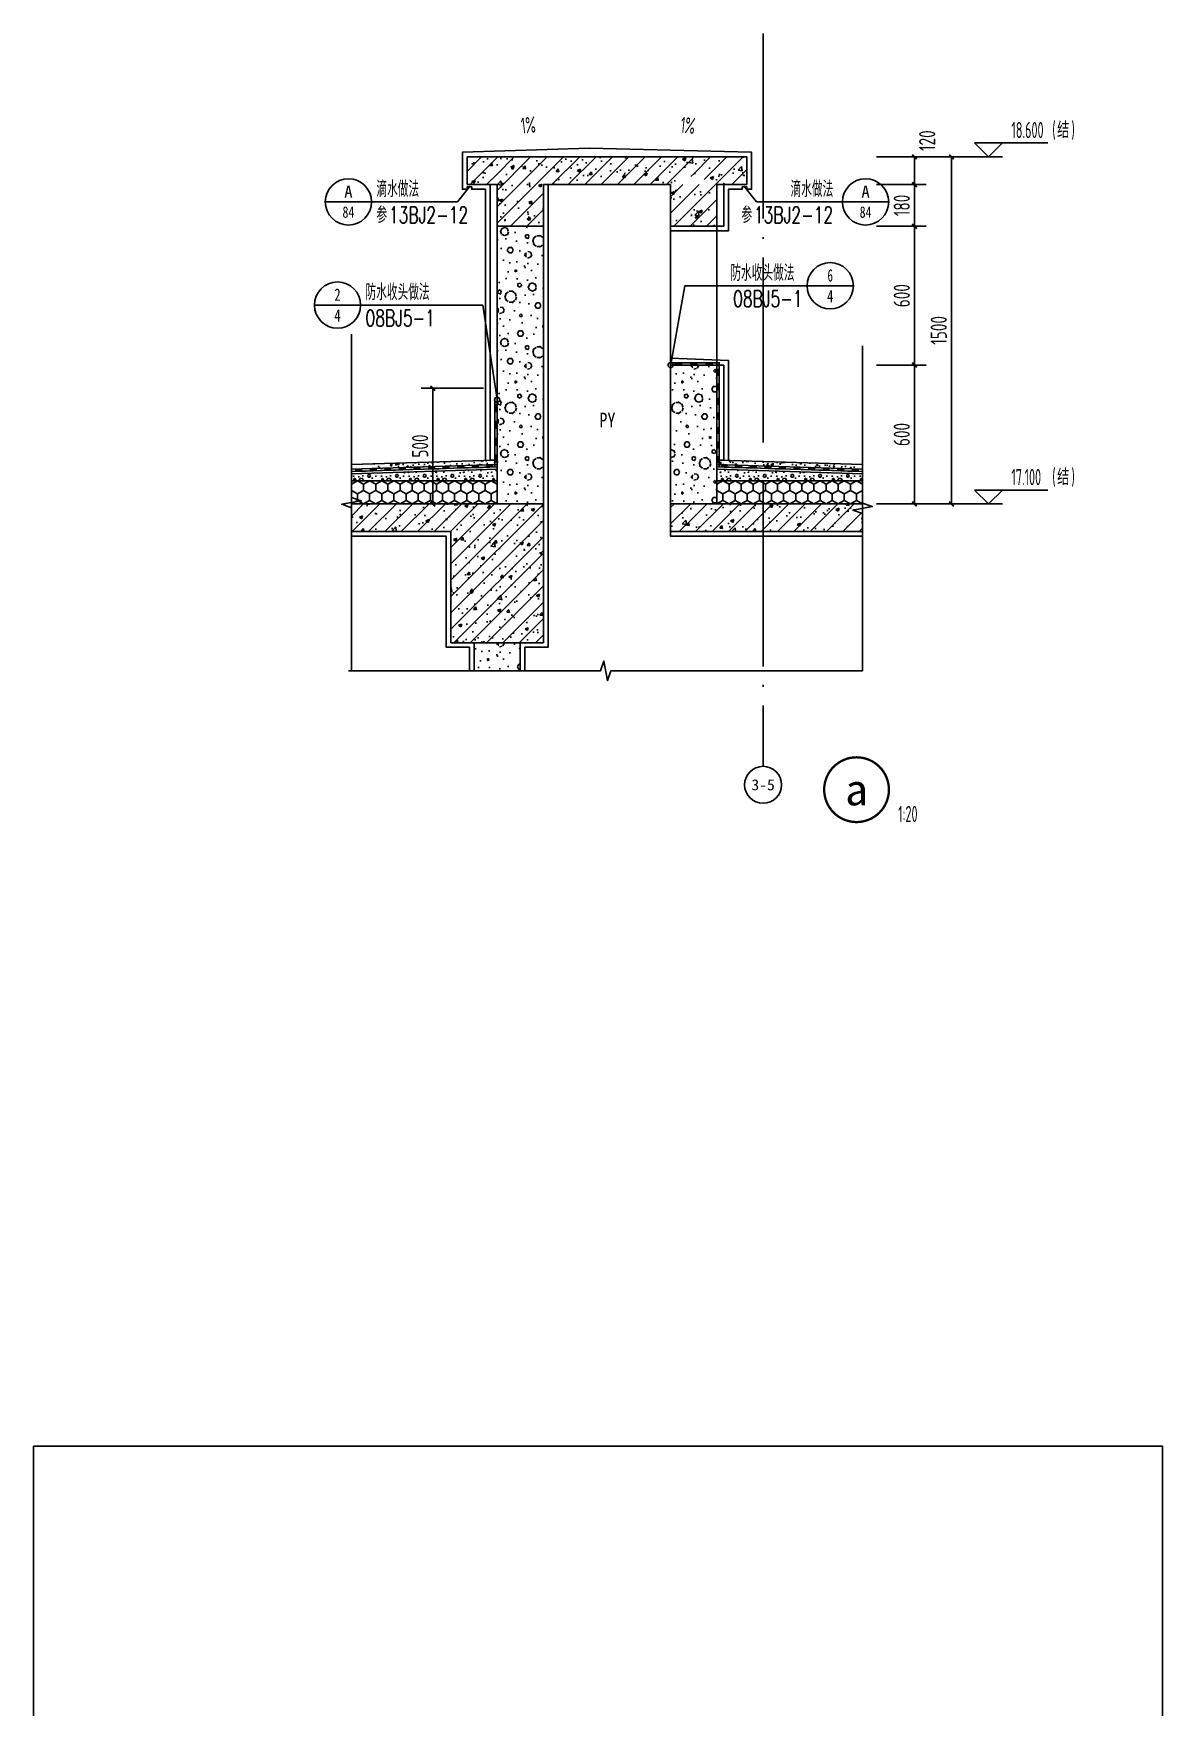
# Model space of a CAD drawing. Extents: x 198753 to 882193, y -399300 to 132460.
# Drawn here: x 423512 to 428394, y 11171 to 18406 of the extents above; entities that cross this region are included whole.
import ezdxf
from ezdxf.enums import TextEntityAlignment as Align

# ---------------------------------------------------------------- set-up
doc = ezdxf.new("R2010")
doc.units = 0
doc.header["$LTSCALE"] = 1000
doc.header["$MEASUREMENT"] = 0
doc.linetypes.add('DOTE', pattern=[2.42, 2, -0.2, 0.02, -0.2])
doc.linetypes.add('外部参照 1$0$CONTINOUS', pattern=[0])
for name, color, linetype in [('01-标注_尺寸', 124, 'Continuous'), ('01-标注_标高', 200, 'Continuous'), ('01-标注_符号', 200, 'Continuous'), ('01-标注_轴线坐标', 132, 'Continuous'), ('02-TEXT_标注', 130, 'Continuous'), ('02-TEXT_轴号', 7, 'Continuous'), ('05-填充_天正', 26, 'Continuous'), ('A-0-房间名称', 7, 'Continuous'), ('A-SUR_保温', 222, 'Continuous'), ('A-TECH_结构', 21, 'Continuous'), ('A_AXIS-轴线', 36, 'DOTE'), ('A_STR-砌块墙', 121, 'Continuous'), ('A_STR-砼墙', 51, 'Continuous'), ('AXIS_TEXT', 7, 'Continuous'), ('KANXIAN', 70, '外部参照 1$0$CONTINOUS'), ('PUB_HATCH', 8, 'Continuous'), ('SURFACE', 6, 'Continuous')]:
    doc.layers.add(name, color=color, linetype=linetype)
doc.layers.add('04-不打印_辅助线', color=165, linetype='Continuous', plot=False)
doc.styles.add('_TCH_AXIS', font='STXIHEI.TTF', dxfattribs={"width": 0.75})
doc.styles.add('_TCH_DIM', font='ROS1', dxfattribs={"width": 0.8, "bigfont": 'JD'})
doc.styles.add('_TCH_DIM_T3', font='ROS1', dxfattribs={"width": 0.8, "bigfont": 'JD'})
doc.styles.add('_TCH_LABEL', font='STXIHEI.TTF', dxfattribs={"width": 0.75})
doc.styles.add('_TCH_SPACE', font='STXIHEI.TTF', dxfattribs={"width": 0.75, "height": 5})
doc.styles.add('COMPLEX', font='COMPLEX')
doc.styles.add('样式 1', font='SIMPLEX', dxfattribs={"width": 0.7, "bigfont": 'JD'})
doc.dimstyles.new('_TCH_ARCH&&20', dxfattribs={"dimtxt": 70, "dimasz": 20, "dimexe": 50, "dimexo": 60, "dimgap": 20, "dimtad": 1, "dimdec": 0, "dimzin": 0, "dimdsep": 46, "dimtxsty": '_TCH_DIM_T3', "dimblk": 'ARCHTICK', "dimcen": 0.09, "dimclrt": 4, "dimazin": 2, "dimtfac": 1, "dimtdec": 0, "dimtix": 1, "dimtmove": 2, "dimatfit": 3, "dimfxl": 0, "dimtolj": 1, "dimtzin": 0, "dimarcsym": 0})
pattern_1 = [(45, (0, 0), (-35.355339, 35.355339), []), (50, (0, 0), (143.452037, -12.550427), [15, -165]), (355, (0, 0), (-27.750267, 150.438427), [12, -132]), (100.4514, (11.95, -1.05), (115.701876, 137.88791), [12.74804, -140.22842]), (46.1842, (0, 40), (213.44821, -33.1038), [22.5, -247.5]), (96.6356, (17.79, 37.24), (186.93254, 194.82357), [19.12206, -210.3426]), (351.1842, (0, 40), (186.93239, 194.82372), [18, -198]), (21, (20, 30), (119.38141, -80.523778), [15, -165]), (326, (20, 30), (48.663066, 145.03001), [12, -132]), (71.4514, (29.95, 23.29), (168.044526, 64.5061), [12.74804, -140.22842]), (37.5, (0, 0), (2.431971, 66.578771), [0, -130.4, 0, -134, 0, -132.5]), (7.5, (0, 0), (52.613907, 78.882342), [0, -76.4, 0, -127.4, 0, -50.5]), (327.5, (-44.6, 0), (106.764487, -4.5109743), [0, -50, 0, -156, 0, -207]), (317.5, (-64.6, 0), (116.637234, 20.020996), [0, -65, 0, -103.6, 0, -147])]
pattern_2 = [(0, (70.8, -73.2), (120, 240), [0, -240]), (0, (-69.6, -105.6), (120, 240), [0, -240]), (0, (8.4, -108), (120, 240), [0, -240]), (0, (93.6, -37.2), (120, 240), [0, -240]), (0, (-6, -120), (120, 240), [0, -240]), (0, (117.6, 114), (120, 240), [0, -240]), (0, (44.4, 94.8), (120, 240), [0, -240]), (0, (82.8, 64.8), (120, 240), [0, -240]), (0, (-112.8, 60), (120, 240), [0, -240]), (0, (4.8, 49.2), (120, 240), [0, -240]), (0, (-40.8, -12), (120, 240), [0, -240]), (0, (-38.4, -102), (120, 240), [0, -240]), (0, (51.6, -111.6), (120, 240), [0, -240]), (0, (117.6, -6), (120, 240), [0, -240]), (0, (-106.8, -43.2), (120, 240), [0, -240]), (0, (-86.4, -2.4), (120, 240), [0, -240]), (0, (7.2, -19.2), (120, 240), [0, -240]), (0, (-26.4, -54), (120, 240), [0, -240]), (0, (-45.6, 25.2), (120, 240), [0, -240]), (0, (-15.6, 115.2), (120, 240), [0, -240]), (0, (-97.2, -93.6), (120, 240), [0, -240]), (0, (34.8, 66), (120, 240), [0, -240]), (0, (-76.8, 69.6), (120, 240), [0, -240]), (0, (-96, 100.8), (120, 240), [0, -240]), (130.601294, (102.857, 38.857), (-599.99999337, 720.00000315), [10.53662, -4414.8444]), (18.434949, (85.714, 43.43), (599.9999978, 239.9999982), [10.8421, -1507.05116]), (90, (85.71, 33.14), (120, 240), [10.28571, -469.71426]), (161.565051, (96, 29.714), (-600.000003, 239.999982), [10.8421, -1507.05116]), (53.130102, (96, 29.714), (120, 240), [11.42857, -1188.5714]), (135, (105.14, -92.57), (-120.000015, 239.999984), [9.69746, -669.12504]), (45, (91.43, -92.57), (120, 239.999999), [9.69746, -669.12504]), (135, (98.286, -99.43), (-120.000015, 239.999984), [9.69746, -669.12504]), (45, (98.286, -99.43), (120, 239.999999), [9.69746, -669.12504]), (116.56505, (-10.29, 68.57), (-2e-05, 479.99999), [12.77753, -255.5506]), (180, (-16, 80), (-120, 240), [13.71429, -226.2857]), (63.43495, (-35.43, 68.57), (1e-06, 480), [12.77753, -255.5506]), (116.56505, (-29.71, 57.14), (-2e-05, 479.99999), [12.77753, -255.5506]), (0, (-29.71, 57.14), (120, 240), [13.71429, -226.2857]), (63.43495, (-16, 57.14), (1e-06, 480), [12.77753, -255.5506]), (107.102728, (80, -12.571), (-359.99998624, 1200.00000194), [15.54454, -6513.161]), (143.972626, (75.429, 2.286), (-2279.9999711, 1679.9999981), [15.54454, -3248.808]), (180, (62.86, 11.43), (-120, 240), [14.85714, -225.14284]), (36.0273733, (35.429, 2.286), (2279.99998315, 1679.9999819), [15.54454, -3248.808]), (71.565051, (30.857, -11.43), (360.000002, 1199.999998), [14.45613, -1503.43712]), (107.102728, (35.429, -26.286), (-359.99998624, 1200.00000194), [15.54454, -6513.161]), (143.972626, (48, -35.429), (-2279.9999711, 1679.9999981), [15.54454, -3248.808]), (0, (48, -35.43), (120, 240), [14.85714, -225.14284]), (36.0273733, (62.857, -35.429), (2279.99998315, 1679.9999819), [15.54454, -3248.808]), (71.565051, (75.43, -26.286), (360.000002, 1199.999998), [14.45613, -1503.43712]), (150.255118, (82.286, 99.43), (-360.0000009, 239.999997), [9.21401, -1925.72784]), (90, (74.29, 94.86), (120, 240), [9.14286, -470.8571]), (29.744881, (74.286, 94.857), (360.0000002, 239.9999989), [9.21401, -1925.72784]), (116.56505, (26.29, -70.86), (-2e-05, 479.99999), [12.77753, -255.5506]), (168.690067, (20.571, -59.429), (-1080.0000008, 239.999994), [11.6549, -2435.8742]), (41.185925, (0, -65.143), (2999.99998182, 2639.99997692), [12.14874, -5090.3208]), (90, (0, -76.57), (120, 240), [11.42857, -468.5714]), (138.814074, (9.143, -84.571), (-2999.99994668, 2640.0000168), [12.14874, -5090.3208]), (16.6992442, (9.143, -84.571), (3959.9999702, 1199.99998743), [11.93178, -4999.415]), (60.945396, (20.571, -81.143), (119.99999968, 239.99999788), [11.76643, -4930.1358]), (109.983106, (-74.286, 29.714), (-600.00000226, 1679.99999555), [13.3768, -5604.879]), (155.556045, (-78.857, 42.286), (-1560.00000595, 719.99998504), [13.8092, -5786.0526]), (24.4439547, (-104, 42.286), (1560.00000078, 719.99999654), [13.8092, -5786.0526]), (70.0168934, (-108.571, 29.714), (600.0000018, 1679.99999583), [13.3768, -5604.879]), (109.983106, (-104, 17.143), (-600.00000226, 1679.99999555), [13.3768, -5604.879]), (160.016893, (-91.429, 12.571), (-600.0000004, 239.9999891), [13.3768, -2795.751]), (19.9831065, (-91.429, 12.571), (599.9999967, 239.9999996), [13.3768, -2795.751]), (70.0168934, (-78.857, 17.143), (600.0000018, 1679.99999583), [13.3768, -5604.879]), (122.005383, (14.857, 8), (-120.0000161, 239.9999877), [10.78169, -2253.3736]), (18.434949, (-1.143, 13.714), (599.9999978, 239.9999982), [10.8421, -1507.05116]), (90, (-1.14, 3.43), (120, 240), [10.28571, -469.71426]), (161.565051, (9.143, 0), (-600.000003, 239.999982), [10.8421, -1507.05116]), (54.4623222, (9.143, 0), (839.9999988, 1199.9999982), [9.83123, -4119.2846]), (116.56505, (-54.86, -50.29), (-2e-05, 479.99999), [12.77753, -255.5506]), (180, (-60.57, -38.86), (-120, 240), [12.57143, -227.42856]), (59.0362434, (-80, -50.286), (120.0000004, 239.9999988), [13.32789, -2785.5288]), (120.963756, (-73.143, -61.714), (-120.0000164, 239.999989), [13.32789, -2785.5288]), (0, (-73.14, -61.71), (120, 240), [12.57143, -227.42856]), (63.43495, (-60.57, -61.71), (1e-06, 480), [12.77753, -255.5506])]

# ---------------------------------------------------------------- blocks, each defined once
blk = doc.blocks.new('$LinePat$防水层2')
at = {"color": 0}
blk.add_line((0, 0), (600, 0), dxfattribs=at)
blk.add_solid([(150, 0), (450, 0), (150, -100), (450, -100)], dxfattribs=at)
blk = doc.blocks.new('_ArchTick')
at = {"color": 0, "linetype": 'ByBlock', "const_width": 0.4}
blk.add_lwpolyline([(-0.5, -0.5), (0.5, 0.5)], dxfattribs=at)
blk = doc.blocks.new('*D1430')
at = {"layer": '01-标注_尺寸', "color": 0, "lineweight": -2, "transparency": 16777216}
for p, q in [((427156.6, 17873), (427371.1, 17873)), ((427321.1, 17753), (427321.1, 17873)), ((427156.6, 17753), (427371.1, 17753))]:
    blk.add_line(p, q, dxfattribs=at)
at = {"layer": 'Defpoints', "color": 0, "transparency": 16777216}
for p in [(427096.6, 17873), (427321.1, 17873), (427096.6, 17753)]:
    blk.add_point(p, dxfattribs=at)
at = {"layer": '01-标注_尺寸', "color": 0, "lineweight": -2, "transparency": 16777216, "xscale": 20, "yscale": 20, "zscale": 20}
for p, rotation in [((427321.1, 17873), 90), ((427321.1, 17753), 270)]:
    blk.add_blockref('_ArchTick', p, dxfattribs=dict(at, rotation=rotation))
at = {"layer": '01-标注_尺寸', "color": 4, "transparency": 16777216, "insert": (427376.1, 17943), "char_height": 70, "attachment_point": 5, "rotation": 90, "style": '_TCH_DIM_T3'}
blk.add_mtext('\\A1;120', dxfattribs=at)
blk = doc.blocks.new('*D1431')
at = {"layer": '01-标注_尺寸', "color": 0, "lineweight": -2, "transparency": 16777216}
for p, q in [((427156.6, 17753), (427371.1, 17753)), ((427321.1, 17573), (427321.1, 17753)), ((427156.6, 17573), (427371.1, 17573))]:
    blk.add_line(p, q, dxfattribs=at)
at = {"layer": 'Defpoints', "color": 0, "transparency": 16777216}
for p in [(427096.6, 17753), (427321.1, 17753), (427096.6, 17573)]:
    blk.add_point(p, dxfattribs=at)
at = {"layer": '01-标注_尺寸', "color": 0, "lineweight": -2, "transparency": 16777216, "xscale": 20, "yscale": 20, "zscale": 20}
for p, rotation in [((427321.1, 17753), 90), ((427321.1, 17573), 270)]:
    blk.add_blockref('_ArchTick', p, dxfattribs=dict(at, rotation=rotation))
at = {"layer": '01-标注_尺寸', "color": 4, "transparency": 16777216, "insert": (427266.1, 17663), "char_height": 70, "attachment_point": 5, "rotation": 90, "style": '_TCH_DIM_T3'}
blk.add_mtext('\\A1;180', dxfattribs=at)
blk = doc.blocks.new('*D1432')
at = {"layer": '01-标注_尺寸', "color": 0, "lineweight": -2, "transparency": 16777216}
for p, q in [((427156.6, 17573), (427371.1, 17573)), ((427321.1, 16973), (427321.1, 17573)), ((427156.6, 16973), (427371.1, 16973))]:
    blk.add_line(p, q, dxfattribs=at)
at = {"layer": 'Defpoints', "color": 0, "transparency": 16777216}
for p in [(427096.6, 17573), (427321.1, 17573), (427096.6, 16973)]:
    blk.add_point(p, dxfattribs=at)
at = {"layer": '01-标注_尺寸', "color": 0, "lineweight": -2, "transparency": 16777216, "xscale": 20, "yscale": 20, "zscale": 20}
for p, rotation in [((427321.1, 17573), 90), ((427321.1, 16973), 270)]:
    blk.add_blockref('_ArchTick', p, dxfattribs=dict(at, rotation=rotation))
at = {"layer": '01-标注_尺寸', "color": 4, "transparency": 16777216, "insert": (427266.1, 17273), "char_height": 70, "attachment_point": 5, "rotation": 90, "style": '_TCH_DIM_T3'}
blk.add_mtext('\\A1;600', dxfattribs=at)
blk = doc.blocks.new('*D1433')
at = {"layer": '01-标注_尺寸', "color": 0, "lineweight": -2, "transparency": 16777216}
for p, q in [((427156.6, 16973), (427371.1, 16973)), ((427321.1, 16373), (427321.1, 16973)), ((427156.6, 16373), (427371.1, 16373))]:
    blk.add_line(p, q, dxfattribs=at)
at = {"layer": 'Defpoints', "color": 0, "transparency": 16777216}
for p in [(427096.6, 16973), (427321.1, 16973), (427096.6, 16373)]:
    blk.add_point(p, dxfattribs=at)
at = {"layer": '01-标注_尺寸', "color": 0, "lineweight": -2, "transparency": 16777216, "xscale": 20, "yscale": 20, "zscale": 20}
for p, rotation in [((427321.1, 16973), 90), ((427321.1, 16373), 270)]:
    blk.add_blockref('_ArchTick', p, dxfattribs=dict(at, rotation=rotation))
at = {"layer": '01-标注_尺寸', "color": 4, "transparency": 16777216, "insert": (427266.1, 16673), "char_height": 70, "attachment_point": 5, "rotation": 90, "style": '_TCH_DIM_T3'}
blk.add_mtext('\\A1;600', dxfattribs=at)
blk = doc.blocks.new('*D1434')
at = {"layer": '01-标注_尺寸', "color": 0, "lineweight": -2, "transparency": 16777216}
for p, q in [((427221.1, 17873), (427531.1, 17873)), ((427481.1, 16373), (427481.1, 17873)), ((427221.1, 16373), (427531.1, 16373))]:
    blk.add_line(p, q, dxfattribs=at)
at = {"layer": 'Defpoints', "color": 0, "transparency": 16777216}
for p in [(427161.1, 17873), (427481.1, 17873), (427161.1, 16373)]:
    blk.add_point(p, dxfattribs=at)
at = {"layer": '01-标注_尺寸', "color": 0, "lineweight": -2, "transparency": 16777216, "xscale": 20, "yscale": 20, "zscale": 20}
for p, rotation in [((427481.1, 17873), 90), ((427481.1, 16373), 270)]:
    blk.add_blockref('_ArchTick', p, dxfattribs=dict(at, rotation=rotation))
at = {"layer": '01-标注_尺寸', "color": 4, "transparency": 16777216, "insert": (427426.1, 17123), "char_height": 70, "attachment_point": 5, "rotation": 90, "style": '_TCH_DIM_T3'}
blk.add_mtext('\\A1;1500', dxfattribs=at)
blk = doc.blocks.new('*D1435')
at = {"layer": '01-标注_尺寸', "color": 0, "lineweight": -2, "transparency": 16777216}
for p, q in [((425457.5, 16873), (425188.5, 16873)), ((425238.5, 16373), (425238.5, 16873)), ((425457.5, 16373), (425188.5, 16373))]:
    blk.add_line(p, q, dxfattribs=at)
at = {"layer": 'Defpoints', "color": 0, "transparency": 16777216}
for p in [(425238.5, 16873), (425517.5, 16873), (425517.5, 16373)]:
    blk.add_point(p, dxfattribs=at)
at = {"layer": '01-标注_尺寸', "color": 0, "lineweight": -2, "transparency": 16777216, "xscale": 20, "yscale": 20, "zscale": 20}
for p, rotation in [((425238.5, 16873), 90), ((425238.5, 16373), 270)]:
    blk.add_blockref('_ArchTick', p, dxfattribs=dict(at, rotation=rotation))
at = {"layer": '01-标注_尺寸', "color": 4, "transparency": 16777216, "insert": (425183.5, 16623), "char_height": 70, "attachment_point": 5, "rotation": 90, "style": '_TCH_DIM_T3'}
blk.add_mtext('\\A1;500', dxfattribs=at)
blk = doc.blocks.new('_AXISO')
blk.add_circle((0, 0), 0.5)
at = {"layer": 'AXIS_TEXT', "style": 'COMPLEX', "width": 1.041667}
blk.add_attdef('A', text='', height=0.56, dxfattribs=at).set_placement((-0.25, -0.28), (0.25, -0.28), align=Align.FIT)
blk = doc.blocks.new('$LinePat$聚苯板')
at = {"color": 0}
for p, q in [((14.8, -8.6), (0, 0)), ((29.7, 0), (14.8, -8.6)), ((14.8, -25.7), (0, -34.3)), ((0, -34.3), (0, -51.4)), ((14.8, -8.6), (14.8, -25.7)), ((29.7, -34.3), (14.8, -25.7)), ((0, -51.4), (14.8, -60)), ((14.8, -60), (29.7, -51.4))]:
    blk.add_line(p, q, dxfattribs=at)

msp = doc.modelspace()

# ---------------------------------------------------------------- hatches: boundary and pattern name
at = {"layer": '05-填充_天正'}
h = msp.add_hatch(dxfattribs=at)
h.set_pattern_fill('钢筋混凝土', color=256, scale=20, style=0)
h.set_pattern_definition(pattern_1)
h.paths.add_polyline_path([(425386.6, 17753), (425516.6, 17753), (425516.6, 17873), (425386.6, 17873)])
h = msp.add_hatch(dxfattribs=at)
h.set_pattern_fill('钢筋混凝土', color=256, scale=20, style=0)
h.set_pattern_definition(pattern_1)
h.paths.add_polyline_path([(425516.6, 17873), (425516.6, 17753), (425616.6, 17793), (425616.6, 17873)])
h = msp.add_hatch(dxfattribs=at)
h.set_pattern_fill('钢筋混凝土', color=256, scale=20, style=0)
h.set_pattern_definition(pattern_1)
h.paths.add_polyline_path([(426366.6, 17793), (426366.6, 17873), (425616.6, 17873), (425616.6, 17793), (425716.6, 17753), (426266.6, 17753)])
h = msp.add_hatch(dxfattribs=at)
h.set_pattern_fill('钢筋混凝土', color=256, scale=20, style=0)
h.set_pattern_definition(pattern_1)
h.paths.add_polyline_path([(426466.6, 17753), (426466.6, 17873), (426366.6, 17873), (426366.6, 17793)])
h = msp.add_hatch(dxfattribs=at)
h.set_pattern_fill('钢筋混凝土', color=256, scale=20, style=0)
h.set_pattern_definition(pattern_1)
h.paths.add_polyline_path([(426596.6, 17873), (426466.6, 17873), (426466.6, 17753), (426596.6, 17753)])
h = msp.add_hatch(dxfattribs=at)
h.set_pattern_fill('钢筋混凝土', color=256, scale=20, style=0)
h.set_pattern_definition(pattern_1)
h.paths.add_polyline_path([(425616.6, 17793), (425516.6, 17753), (425516.6, 17573), (425716.6, 17573), (425716.6, 17753)])
h = msp.add_hatch(dxfattribs=at)
h.set_pattern_fill('钢筋混凝土', color=256, scale=20, style=0)
h.set_pattern_definition(pattern_1)
h.paths.add_polyline_path([(426466.6, 17753), (426266.6, 17753), (426266.6, 17573), (426466.6, 17573)])
h = msp.add_hatch(dxfattribs=at)
h.set_pattern_fill('钢筋混凝土', color=256, scale=20, style=0)
h.set_pattern_definition(pattern_1)
h.paths.add_polyline_path([(425316.6, 16253), (425716.6, 16373), (424886.6, 16373), (424886.6, 16253)])
h = msp.add_hatch(dxfattribs=at)
h.set_pattern_fill('钢筋混凝土', color=256, scale=20, style=0)
h.set_pattern_definition(pattern_1)
h.paths.add_polyline_path([(425716.6, 16373), (425316.6, 16253), (425316.6, 15773), (425716.6, 15773)])
h = msp.add_hatch(dxfattribs=at)
h.set_pattern_fill('钢筋混凝土', color=256, scale=20, style=0)
h.set_pattern_definition(pattern_1)
h.paths.add_polyline_path([(427096.6, 16373), (426366.6, 16373), (426366.6, 16253), (427096.6, 16253)])
at = {"layer": 'PUB_HATCH'}
h = msp.add_hatch(dxfattribs=at)
h.set_pattern_fill('加气混凝土', color=256, scale=20, style=0)
h.set_pattern_definition(pattern_2)
h.paths.add_polyline_path([(425716.6, 17573), (425516.6, 17573), (425516.6, 16373), (425716.6, 16373)])
h = msp.add_hatch(dxfattribs=at)
h.set_pattern_fill('加气混凝土', color=256, scale=20, style=0)
h.set_pattern_definition(pattern_2)
h.paths.add_polyline_path([(426266.6, 16973), (426266.6, 16373), (426466.6, 16373), (426466.6, 16973)])
h = msp.add_hatch(dxfattribs=at)
h.set_pattern_fill('混凝土', color=256, scale=10)
h.set_pattern_definition([(50, (549654.135, 84379.846), (71.726018, -6.275213), [7.5, -82.5]), (355, (549654.135, 84379.846), (-13.875133, 75.219213), [6, -66]), (100.4514, (549660.11, 84379.32), (57.850938, 68.943954), [6.37402, -70.11421]), (46.1842, (549654.135, 84399.85), (106.724105, -16.5519), [11.25, -123.75]), (96.6356, (549663.03, 84398.47), (93.46627, 97.41179), [9.56103, -105.1713]), (351.1842, (549654.14, 84399.85), (93.466195, 97.41186), [9, -99]), (21, (549664.135, 84394.846), (59.690705, -40.26189), [7.5, -82.5]), (326, (549664.135, 84394.846), (24.331533, 72.515005), [6, -66]), (71.4514, (549669.11, 84391.49), (84.022263, 32.25305), [6.37402, -70.11421]), (37.5, (549654.135, 84379.846), (1.2159855, 33.2893854), [0, -65.2, 0, -67, 0, -66.25]), (7.5, (549654.135, 84379.846), (26.306954, 39.441171), [0, -38.2, 0, -63.7, 0, -25.25]), (327.5, (549631.835, 84379.846), (53.3822436, -2.255487), [0, -25, 0, -78, 0, -103.5]), (317.5, (549621.835, 84379.846), (58.318617, 10.010498), [0, -32.5, 0, -51.8, 0, -73.5])])
h.paths.add_polyline_path([(424886.6, 16543), (425506.6, 16562.7), (425506.6, 16542.7), (424886.6, 16523)])
h = msp.add_hatch(dxfattribs=at)
h.set_pattern_fill('加气混凝土', color=256, scale=10)
h.set_pattern_definition([(0, (549689.54, 84343.25), (60, 120), [0, -120]), (0, (549619.34, 84327.05), (60, 120), [0, -120]), (0, (549658.34, 84325.85), (60, 120), [0, -120]), (0, (549700.94, 84361.25), (60, 120), [0, -120]), (0, (549651.14, 84319.85), (60, 120), [0, -120]), (0, (549712.94, 84436.85), (60, 120), [0, -120]), (0, (549676.34, 84427.25), (60, 120), [0, -120]), (0, (549695.54, 84412.25), (60, 120), [0, -120]), (0, (549597.74, 84409.85), (60, 120), [0, -120]), (0, (549656.54, 84404.45), (60, 120), [0, -120]), (0, (549633.74, 84373.85), (60, 120), [0, -120]), (0, (549634.94, 84328.85), (60, 120), [0, -120]), (0, (549679.94, 84324.05), (60, 120), [0, -120]), (0, (549712.94, 84376.85), (60, 120), [0, -120]), (0, (549600.74, 84358.25), (60, 120), [0, -120]), (0, (549610.94, 84378.65), (60, 120), [0, -120]), (0, (549657.74, 84370.25), (60, 120), [0, -120]), (0, (549640.94, 84352.85), (60, 120), [0, -120]), (0, (549631.34, 84392.45), (60, 120), [0, -120]), (0, (549646.34, 84437.45), (60, 120), [0, -120]), (0, (549605.54, 84333.05), (60, 120), [0, -120]), (0, (549671.54, 84412.85), (60, 120), [0, -120]), (0, (549615.74, 84414.65), (60, 120), [0, -120]), (0, (549606.14, 84430.25), (60, 120), [0, -120]), (130.601294, (549705.564, 84399.275), (-299.9999967, 360.00000157), [5.26831, -2207.4222]), (18.434949, (549696.992, 84401.56), (299.999999, 119.999999), [5.42105, -753.52558]), (90, (549696.99, 84396.42), (60, 120), [5.14286, -234.85713]), (161.565051, (549702.135, 84394.703), (-300.0000015, 119.999991), [5.42105, -753.52558]), (53.130102, (549702.135, 84394.703), (60, 120), [5.71429, -594.2857]), (135, (549706.707, 84333.56), (-60.000007, 119.999992), [4.84873, -334.56252]), (45, (549699.85, 84333.56), (60, 120), [4.84873, -334.56252]), (135, (549703.28, 84330.13), (-60.000007, 119.999992), [4.84873, -334.56252]), (45, (549703.28, 84330.13), (60, 120), [4.84873, -334.56252]), (116.56505, (549648.99, 84414.13), (-1e-05, 239.99999), [6.38877, -127.7753]), (180, (549646.14, 84419.85), (-60, 120), [6.85714, -113.14285]), (63.43495, (549636.42, 84414.13), (5e-07, 240), [6.38877, -127.7753]), (116.56505, (549639.28, 84408.42), (-1e-05, 239.99999), [6.38877, -127.7753]), (0, (549639.28, 84408.42), (60, 120), [6.85714, -113.14285]), (63.43495, (549646.14, 84408.42), (5e-07, 240), [6.38877, -127.7753]), (107.102728, (549694.1353, 84373.5606), (-179.99999312, 600.00000097), [7.77227, -3256.5805]), (143.972626, (549691.85, 84380.989), (-1139.99998555, 839.99999905), [7.77227, -1624.404]), (180, (549685.56, 84385.56), (-60, 120), [7.42857, -112.57142]), (36.027373, (549671.85, 84380.989), (1139.9999916, 839.99999094), [7.77227, -1624.404]), (71.565051, (549669.564, 84374.132), (180.000001, 599.999999), [7.22806, -751.71856]), (107.102728, (549671.8496, 84366.7034), (-179.99999312, 600.00000097), [7.77227, -3256.5805]), (143.972626, (549678.135, 84362.132), (-1139.99998555, 839.99999905), [7.77227, -1624.404]), (0, (549678.14, 84362.13), (60, 120), [7.42857, -112.57142]), (36.027373, (549685.564, 84362.132), (1139.9999916, 839.99999094), [7.77227, -1624.404]), (71.565051, (549691.85, 84366.703), (180.000001, 599.999999), [7.22806, -751.71856]), (150.255118, (549695.278, 84429.56), (-180.0000004, 119.9999985), [4.607, -962.86392]), (90, (549691.28, 84427.275), (60, 120), [4.57143, -235.42855]), (29.744881, (549691.278, 84427.275), (180.0000001, 119.9999994), [4.607, -962.86392]), (116.56505, (549667.28, 84344.42), (-1e-05, 239.99999), [6.38877, -127.7753]), (168.690067, (549664.421, 84350.132), (-540.0000004, 119.999997), [5.82745, -1217.9371]), (41.185925, (549654.1353, 84347.275), (1499.99999091, 1319.99998846), [6.07437, -2545.1604]), (90, (549654.135, 84341.56), (60, 120), [5.71429, -234.2857]), (138.814074, (549658.7067, 84337.5606), (-1499.99997334, 1320.0000084), [6.07437, -2545.1604]), (16.699244, (549658.707, 84337.5606), (1979.9999851, 599.99999372), [5.96589, -2499.7075]), (60.945396, (549664.421, 84339.275), (59.99999984, 119.99999894), [5.88322, -2465.0679]), (109.983106, (549616.9924, 84394.7034), (-300.00000113, 839.99999778), [6.6884, -2802.4395]), (155.556045, (549614.7067, 84400.989), (-780.00000297, 359.99999252), [6.9046, -2893.0263]), (24.4439547, (549602.1353, 84400.989), (780.00000039, 359.99999827), [6.9046, -2893.0263]), (70.0168934, (549599.8496, 84394.7034), (300.0000009, 839.99999792), [6.6884, -2802.4395]), (109.983106, (549602.1353, 84388.4177), (-300.00000113, 839.99999778), [6.6884, -2802.4395]), (160.016893, (549608.421, 84386.132), (-300.0000002, 119.9999945), [6.6884, -1397.8755]), (19.9831065, (549608.421, 84386.132), (299.99999835, 119.9999998), [6.6884, -1397.8755]), (70.0168934, (549614.7067, 84388.4177), (300.0000009, 839.99999792), [6.6884, -2802.4395]), (122.005383, (549661.564, 84383.846), (-60.000008, 119.9999939), [5.39085, -1126.6868]), (18.434949, (549653.564, 84386.703), (299.999999, 119.999999), [5.42105, -753.52558]), (90, (549653.564, 84381.56), (60, 120), [5.14286, -234.85713]), (161.565051, (549658.707, 84379.846), (-300.0000015, 119.999991), [5.42105, -753.52558]), (54.462322, (549658.707, 84379.846), (419.9999994, 599.9999991), [4.91561, -2059.6423]), (116.56505, (549626.71, 84354.7), (-1e-05, 239.99999), [6.38877, -127.7753]), (180, (549623.85, 84360.42), (-60, 120), [6.28571, -113.71428]), (59.036243, (549614.135, 84354.703), (60.0000002, 119.9999994), [6.66395, -1392.7644]), (120.963756, (549617.564, 84348.989), (-60.0000082, 119.9999945), [6.66395, -1392.7644]), (0, (549617.56, 84348.99), (60, 120), [6.28571, -113.71428]), (63.43495, (549623.85, 84348.99), (5e-07, 240), [6.38877, -127.7753])])
h.paths.add_polyline_path([(425516.6, 16473), (424886.6, 16473), (424886.6, 16503), (425516.6, 16523)])
h = msp.add_hatch(dxfattribs=at)
h.set_pattern_fill('加气混凝土', color=256, scale=10)
h.set_pattern_definition([(0, (549839.54, 84343.25), (60, 120), [0, -120]), (0, (549769.34, 84327.05), (60, 120), [0, -120]), (0, (549808.34, 84325.85), (60, 120), [0, -120]), (0, (549850.94, 84361.25), (60, 120), [0, -120]), (0, (549801.14, 84319.85), (60, 120), [0, -120]), (0, (549862.94, 84436.85), (60, 120), [0, -120]), (0, (549826.34, 84427.25), (60, 120), [0, -120]), (0, (549845.54, 84412.25), (60, 120), [0, -120]), (0, (549747.74, 84409.85), (60, 120), [0, -120]), (0, (549806.54, 84404.45), (60, 120), [0, -120]), (0, (549783.74, 84373.85), (60, 120), [0, -120]), (0, (549784.94, 84328.85), (60, 120), [0, -120]), (0, (549829.94, 84324.05), (60, 120), [0, -120]), (0, (549862.94, 84376.85), (60, 120), [0, -120]), (0, (549750.74, 84358.25), (60, 120), [0, -120]), (0, (549760.94, 84378.65), (60, 120), [0, -120]), (0, (549807.74, 84370.25), (60, 120), [0, -120]), (0, (549790.94, 84352.85), (60, 120), [0, -120]), (0, (549781.34, 84392.45), (60, 120), [0, -120]), (0, (549796.34, 84437.45), (60, 120), [0, -120]), (0, (549755.54, 84333.05), (60, 120), [0, -120]), (0, (549821.54, 84412.85), (60, 120), [0, -120]), (0, (549765.74, 84414.65), (60, 120), [0, -120]), (0, (549756.14, 84430.25), (60, 120), [0, -120]), (130.601294, (549855.564, 84399.275), (-299.9999967, 360.00000157), [5.26831, -2207.4222]), (18.434949, (549846.992, 84401.56), (299.999999, 119.999999), [5.42105, -753.52558]), (90, (549846.99, 84396.42), (60, 120), [5.14286, -234.85713]), (161.565051, (549852.135, 84394.703), (-300.0000015, 119.999991), [5.42105, -753.52558]), (53.130102, (549852.135, 84394.703), (60, 120), [5.71429, -594.2857]), (135, (549856.707, 84333.56), (-60.000007, 119.999992), [4.84873, -334.56252]), (45, (549849.85, 84333.56), (60, 120), [4.84873, -334.56252]), (135, (549853.28, 84330.13), (-60.000007, 119.999992), [4.84873, -334.56252]), (45, (549853.28, 84330.13), (60, 120), [4.84873, -334.56252]), (116.56505, (549798.99, 84414.13), (-1e-05, 239.99999), [6.38877, -127.7753]), (180, (549796.14, 84419.85), (-60, 120), [6.85714, -113.14285]), (63.43495, (549786.42, 84414.13), (5e-07, 240), [6.38877, -127.7753]), (116.56505, (549789.28, 84408.42), (-1e-05, 239.99999), [6.38877, -127.7753]), (0, (549789.28, 84408.42), (60, 120), [6.85714, -113.14285]), (63.43495, (549796.14, 84408.42), (5e-07, 240), [6.38877, -127.7753]), (107.102728, (549844.1353, 84373.5606), (-179.99999312, 600.00000097), [7.77227, -3256.5805]), (143.972626, (549841.85, 84380.989), (-1139.99998555, 839.99999905), [7.77227, -1624.404]), (180, (549835.56, 84385.56), (-60, 120), [7.42857, -112.57142]), (36.027373, (549821.85, 84380.989), (1139.9999916, 839.99999094), [7.77227, -1624.404]), (71.565051, (549819.564, 84374.132), (180.000001, 599.999999), [7.22806, -751.71856]), (107.102728, (549821.8496, 84366.7034), (-179.99999312, 600.00000097), [7.77227, -3256.5805]), (143.972626, (549828.135, 84362.132), (-1139.99998555, 839.99999905), [7.77227, -1624.404]), (0, (549828.14, 84362.13), (60, 120), [7.42857, -112.57142]), (36.027373, (549835.564, 84362.132), (1139.9999916, 839.99999094), [7.77227, -1624.404]), (71.565051, (549841.85, 84366.703), (180.000001, 599.999999), [7.22806, -751.71856]), (150.255118, (549845.278, 84429.56), (-180.0000004, 119.9999985), [4.607, -962.86392]), (90, (549841.28, 84427.275), (60, 120), [4.57143, -235.42855]), (29.744881, (549841.278, 84427.275), (180.0000001, 119.9999994), [4.607, -962.86392]), (116.56505, (549817.28, 84344.42), (-1e-05, 239.99999), [6.38877, -127.7753]), (168.690067, (549814.421, 84350.132), (-540.0000004, 119.999997), [5.82745, -1217.9371]), (41.185925, (549804.1353, 84347.275), (1499.99999091, 1319.99998846), [6.07437, -2545.1604]), (90, (549804.135, 84341.56), (60, 120), [5.71429, -234.2857]), (138.814074, (549808.7067, 84337.5606), (-1499.99997334, 1320.0000084), [6.07437, -2545.1604]), (16.699244, (549808.707, 84337.5606), (1979.9999851, 599.99999372), [5.96589, -2499.7075]), (60.945396, (549814.421, 84339.275), (59.99999984, 119.99999894), [5.88322, -2465.0679]), (109.983106, (549766.9924, 84394.7034), (-300.00000113, 839.99999778), [6.6884, -2802.4395]), (155.556045, (549764.7067, 84400.989), (-780.00000297, 359.99999252), [6.9046, -2893.0263]), (24.4439547, (549752.1353, 84400.989), (780.00000039, 359.99999827), [6.9046, -2893.0263]), (70.0168934, (549749.8496, 84394.7034), (300.0000009, 839.99999792), [6.6884, -2802.4395]), (109.983106, (549752.1353, 84388.4177), (-300.00000113, 839.99999778), [6.6884, -2802.4395]), (160.016893, (549758.421, 84386.132), (-300.0000002, 119.9999945), [6.6884, -1397.8755]), (19.9831065, (549758.421, 84386.132), (299.99999835, 119.9999998), [6.6884, -1397.8755]), (70.0168934, (549764.7067, 84388.4177), (300.0000009, 839.99999792), [6.6884, -2802.4395]), (122.005383, (549811.564, 84383.846), (-60.000008, 119.9999939), [5.39085, -1126.6868]), (18.434949, (549803.564, 84386.703), (299.999999, 119.999999), [5.42105, -753.52558]), (90, (549803.564, 84381.56), (60, 120), [5.14286, -234.85713]), (161.565051, (549808.707, 84379.846), (-300.0000015, 119.999991), [5.42105, -753.52558]), (54.462322, (549808.707, 84379.846), (419.9999994, 599.9999991), [4.91561, -2059.6423]), (116.56505, (549776.71, 84354.7), (-1e-05, 239.99999), [6.38877, -127.7753]), (180, (549773.85, 84360.42), (-60, 120), [6.28571, -113.71428]), (59.036243, (549764.135, 84354.703), (60.0000002, 119.9999994), [6.66395, -1392.7644]), (120.963756, (549767.564, 84348.989), (-60.0000082, 119.9999945), [6.66395, -1392.7644]), (0, (549767.56, 84348.99), (60, 120), [6.28571, -113.71428]), (63.43495, (549773.85, 84348.99), (5e-07, 240), [6.38877, -127.7753])])
h.paths.add_polyline_path([(426466.6, 16473), (427096.6, 16473), (427096.6, 16503), (426466.6, 16523)])
h = msp.add_hatch(dxfattribs=at)
h.set_pattern_fill('混凝土', color=256, scale=10)
h.set_pattern_definition([(50, (549804.135, 84379.846), (71.726018, -6.275213), [7.5, -82.5]), (355, (549804.135, 84379.846), (-13.875133, 75.219213), [6, -66]), (100.4514, (549810.11, 84379.32), (57.850938, 68.943954), [6.37402, -70.11421]), (46.1842, (549804.135, 84399.85), (106.724105, -16.5519), [11.25, -123.75]), (96.6356, (549813.03, 84398.47), (93.46627, 97.41179), [9.56103, -105.1713]), (351.1842, (549804.14, 84399.85), (93.466195, 97.41186), [9, -99]), (21, (549814.135, 84394.846), (59.690705, -40.26189), [7.5, -82.5]), (326, (549814.135, 84394.846), (24.331533, 72.515005), [6, -66]), (71.4514, (549819.11, 84391.49), (84.022263, 32.25305), [6.37402, -70.11421]), (37.5, (549804.135, 84379.846), (1.2159855, 33.2893854), [0, -65.2, 0, -67, 0, -66.25]), (7.5, (549804.135, 84379.846), (26.306954, 39.441171), [0, -38.2, 0, -63.7, 0, -25.25]), (327.5, (549781.835, 84379.846), (53.3822436, -2.255487), [0, -25, 0, -78, 0, -103.5]), (317.5, (549771.835, 84379.846), (58.318617, 10.010498), [0, -32.5, 0, -51.8, 0, -73.5])])
h.paths.add_polyline_path([(427096.6, 16543), (426476.6, 16562.7), (426476.6, 16542.7), (427096.6, 16523)])
h = msp.add_hatch(dxfattribs=at)
h.set_pattern_fill('钢筋混凝土', color=256, scale=20, style=0)
h.set_pattern_definition(pattern_1)
h.paths.add_polyline_path([(426366.6, 16253), (426366.6, 16373), (426266.6, 16373), (426266.6, 16253)])
h = msp.add_hatch(dxfattribs=at)
h.set_pattern_fill('加气混凝土', color=256, scale=20, style=0)
h.set_pattern_definition(pattern_2)
h.paths.add_polyline_path([(425616.6, 15773), (425416.6, 15773), (425416.6, 15651.3), (425616.6, 15651.3)])

# ---------------------------------------------------------------- linework, layer by layer
at = {"layer": '01-标注_标高'}
for p, q in [((427481.1, 17873), (427701.1, 17873)), ((427641.1, 17873), (427581.1, 17933)), ((427581.1, 17933), (427897, 17933)), ((427641.1, 17873), (427701.1, 17933)), ((427641.1, 16373), (427581.1, 16433)), ((427581.1, 16433), (427897, 16433)), ((427641.1, 16373), (427701.1, 16433)), ((427481.1, 16373), (427701.1, 16373))]:
    msp.add_line(p, q, dxfattribs=at)
at = {"layer": '01-标注_符号'}
for p, q in [((425395.6, 17741.8), (425344.5, 17678)), ((426587.6, 17741.8), (426638.6, 17678)), ((424973.5, 17678), (424773.5, 17678)), ((425344.5, 17678), (424973.5, 17678)), ((426638.6, 17678), (427009.7, 17678)), ((427209.7, 17678), (427009.7, 17678)), ((426268.6, 16984), (426328.8, 17315.7)), ((426328.8, 17315.7), (426856.7, 17315.7)), ((427056.7, 17315.7), (426856.7, 17315.7)), ((424926.4, 17232.4), (424726.4, 17232.4)), ((425454.3, 17232.4), (424926.4, 17232.4)), ((425514.9, 16834.1), (425454.3, 17232.4))]:
    msp.add_line(p, q, dxfattribs=at)
for points in [[(425764.4, 17965.7, 0, 0, 0), (425599.5, 17948.6, 16, 0, 0), (425539.8, 17942.4, 0, 0, 0)], [(426218.7, 17965.7, 0, 0, 0), (426383.6, 17948.6, 16, 0, 0), (426443.3, 17942.4, 0, 0, 0)]]:
    msp.add_lwpolyline(points, format="xyseb", dxfattribs=at)
for points in [[(424886.6, 17106.3), (424886.6, 16401.3), (424928.6, 16386), (424844.6, 16371.2), (424886.6, 16356.3), (424886.6, 15651.3)], [(427096.6, 17056.3), (427096.6, 16376.3), (427138.6, 16361), (427054.6, 16346.2), (427096.6, 16331.3), (427096.6, 15651.3)], [(424874.3, 15651.3), (425963, 15651.3), (425978.2, 15693.3), (425993.1, 15609.3), (426008, 15651.3), (427096.6, 15651.3)]]:
    msp.add_lwpolyline(points, dxfattribs=at)
at = {"layer": '01-标注_符号', "const_width": 10}
msp.add_lwpolyline([(427210.6, 15137.7, 1), (426930.6, 15137.7, 1)], format="xyb", close=True, dxfattribs=at)
at = {"layer": '01-标注_符号'}
for centre, radius in [((424873.5, 17678), 100), ((425396.6, 17743), 1.6), ((426586.6, 17743), 1.6), ((427109.7, 17678), 100), ((426956.7, 17315.7), 100), ((424826.4, 17232.4), 100), ((426266.6, 16973), 11.2), ((425516.6, 16823), 11.2)]:
    msp.add_circle(centre, radius, dxfattribs=at)
at = {"layer": '01-标注_轴线坐标'}
msp.add_line((426666.6, 15438.8), (426666.6, 15238.8), dxfattribs=at)
at = {"layer": '04-不打印_辅助线', "color": 1}
msp.add_lwpolyline([(423511.6, 12299.8), (428393.7, 12299.8), (428393.7, 3013.5), (423511.6, 3013.5)], close=True, dxfattribs=at)
at = {"layer": 'A-TECH_结构'}
for p, q in [((426366.6, 16373), (426266.6, 16373)), ((426266.6, 16253), (426266.6, 16373)), ((426366.6, 16253), (426266.6, 16253))]:
    msp.add_line(p, q, dxfattribs=at)
at = {"layer": 'A_AXIS-轴线', "ltscale": 0.4}
msp.add_line((426666.6, 18406.2), (426666.6, 15438.8), dxfattribs=at)
at = {"layer": 'A_STR-砌块墙'}
for p, q in [((425516.6, 17573), (425516.6, 16373)), ((425716.6, 17573), (425716.6, 16373)), ((426266.6, 16973), (426266.6, 16373)), ((426466.6, 16973), (426266.6, 16973)), ((426466.6, 16973), (426466.6, 16373)), ((425716.6, 16373), (425516.6, 16373)), ((425416.6, 15773), (425416.6, 15651.3)), ((425616.6, 15773), (425616.6, 15651.3)), ((425616.6, 15651.3), (425416.6, 15651.3))]:
    msp.add_line(p, q, dxfattribs=at)
at = {"layer": 'A_STR-砼墙'}
for p, q in [((425386.6, 17873), (425516.6, 17873)), ((425386.6, 17873), (425386.6, 17753)), ((425516.6, 17873), (425616.6, 17873)), ((426366.6, 17873), (425616.6, 17873)), ((426466.6, 17873), (426366.6, 17873)), ((426596.6, 17873), (426466.6, 17873)), ((426596.6, 17753), (426596.6, 17873)), ((425386.6, 17753), (425516.6, 17753)), ((425516.6, 17753), (425516.6, 17573)), ((425516.6, 17753), (425516.6, 17753)), ((426266.6, 17753), (425716.6, 17753)), ((425716.6, 17753), (425716.6, 17573)), ((426266.6, 17753), (426266.6, 17573)), ((426596.6, 17753), (426466.6, 17753)), ((426466.6, 17753), (426466.6, 17573)), ((426466.6, 17753), (426466.6, 17753)), ((425716.6, 17573), (425516.6, 17573)), ((426466.6, 17573), (426266.6, 17573)), ((425716.6, 16373), (424886.6, 16373)), ((424886.6, 16253), (424886.6, 16373)), ((425716.6, 16373), (425716.6, 15773)), ((427096.6, 16373), (426366.6, 16373)), ((427096.6, 16253), (427096.6, 16373)), ((425316.6, 16253), (424886.6, 16253)), ((425316.6, 16253), (425316.6, 15773)), ((427096.6, 16253), (426366.6, 16253)), ((425716.6, 15773), (425316.6, 15773))]:
    msp.add_line(p, q, dxfattribs=at)
at = {"layer": 'KANXIAN'}
for points in [[(426266.6, 17573), (426266.6, 16973)], [(426466.6, 17573), (426466.6, 16973)]]:
    msp.add_lwpolyline(points, dxfattribs=at)
at = {"layer": 'SURFACE'}
for p, q in [((425486.6, 16562.1), (425486.6, 17753)), ((425516.6, 16562.1), (425516.6, 17753)), ((426466.6, 17573), (426466.6, 17753)), ((426496.6, 17573), (426496.6, 17753)), ((426466.6, 17573), (426496.6, 17573)), ((426466.6, 16562.1), (426466.6, 16973)), ((426466.6, 16973), (426496.6, 16973)), ((426496.6, 16562.1), (426496.6, 16973)), ((425486.6, 16562.1), (425516.6, 16562.1)), ((426466.6, 16562.1), (426496.6, 16562.1)), ((425516.6, 16473), (424886.6, 16473)), ((424886.6, 16373), (424886.6, 16473)), ((425516.6, 16373), (425516.6, 16473)), ((426466.6, 16473), (427096.6, 16473)), ((426466.6, 16473), (426466.6, 16373)), ((427096.6, 16473), (427096.6, 16373)), ((425516.6, 16373), (424886.6, 16373)), ((426466.6, 16373), (427096.6, 16373))]:
    msp.add_line(p, q, dxfattribs=at)
for points in [[(425916.6, 17910.4), (425366.6, 17893), (425366.6, 17733), (425386.6, 17733), (425386.6, 17743), (425406.6, 17743), (425406.6, 17733), (425466.6, 17733), (425466.6, 16561.4)], [(425916.6, 17910.4), (426616.6, 17893), (426616.6, 17733), (426596.6, 17733), (426596.6, 17743), (426576.6, 17743), (426576.6, 17733), (426516.6, 17733), (426516.6, 17553), (426266.6, 17553), (426266.6, 17573)], [(425736.6, 17753), (425736.6, 15753), (425636.6, 15753), (425636.6, 15651.3)], [(426266.6, 16973), (426266.6, 17003), (426516.6, 16993), (426516.6, 16562.1)], [(426266.6, 16983), (426476.6, 16983), (426476.6, 16532.7), (427096.6, 16513)], [(426466.6, 16973), (426466.6, 16523), (427096.6, 16503)], [(425516.6, 16906.3), (425516.6, 16523), (424886.6, 16503)], [(425506.6, 16823), (425506.6, 16532.7), (424886.6, 16513)], [(425506.6, 16562.7), (424886.6, 16543)], [(425516.3, 16543), (424886.6, 16523)], [(424886.6, 16503), (425516.6, 16523)], [(427096.6, 16503), (426466.6, 16523)], [(426466.9, 16543), (427096.6, 16523)], [(426476.6, 16562.7), (427096.6, 16543)], [(425396.6, 15651.3), (425396.6, 15753), (425296.6, 15753), (425296.6, 16233), (424886.6, 16233)], [(426266.6, 16253), (426266.6, 16233), (427096.6, 16233)]]:
    msp.add_lwpolyline(points, dxfattribs=at)

# ---------------------------------------------------------------- block references
at = {"layer": '01-标注_轴线坐标'}
ref = msp.add_blockref('_AXISO', (426666.6, 15158.8), dxfattribs=dict(at, xscale=160, yscale=160, zscale=160))
ref.add_attrib('A', '3-5', dxfattribs={"layer": '02-TEXT_轴号', "height": 47.36, "style": '_TCH_AXIS', "width": 1.482143}).set_placement((426615.8, 15135.1), (426717.3, 15135.1), align=Align.FIT)
at = {"layer": 'A-SUR_保温', "color": 26, "xscale": -1.768135204574898, "yscale": 1.666666666666667, "zscale": 1.666666666666667, "rotation": 180.0043875490925}
for p in [(424886.6, 16373), (424939.1, 16373), (424991.6, 16373), (425044.1, 16373), (425096.6, 16373), (425149.1, 16373), (425201.6, 16373), (425254.1, 16373), (425306.6, 16373), (425359.1, 16373), (425411.6, 16373.1), (425464.1, 16373.1), (426466.6, 16373), (426519.1, 16373), (426571.6, 16373), (426624.1, 16373), (426676.6, 16373), (426729.1, 16373), (426781.6, 16373), (426834.1, 16373), (426886.6, 16373), (426939.1, 16373), (426991.6, 16373), (427044.1, 16373)]:
    msp.add_blockref('$LinePat$聚苯板', p, dxfattribs=at)
at = {"layer": 'SURFACE', "yscale": 0.1, "zscale": 0.1}
for p, xscale, rotation in [((426266.6, 16973), -0.1111111111111111, 180), ((426333.2, 16973), -0.1111111111111111, 180), ((426399.9, 16973), -0.1111111111111111, 180), ((426466.6, 16973), -0.1047607052896568, 90.00000000022739), ((426466.6, 16910.2), -0.1047607052896568, 90.00000000022739), ((425516.6, 16823), 0.1208312342569116, 269.999999999724), ((426466.6, 16847.3), -0.1047607052896568, 90.00000000022739), ((425516.6, 16750.5), 0.1208312342569116, 269.999999999724), ((426466.6, 16784.4), -0.1047607052896568, 90.00000000022739), ((426466.6, 16721.6), -0.1047607052896568, 90.00000000022739), ((425516.6, 16678), 0.1208312342569116, 269.999999999724), ((426466.6, 16658.7), -0.1047607052896568, 90.00000000022739), ((425516.6, 16605.5), 0.1208312342569116, 269.999999999724), ((426466.6, 16595.9), -0.1047607052896568, 90.00000000022739), ((424949.6, 16515), 0.1050528967284825, 181.8183029640655), ((425012.6, 16517), 0.1050528967284825, 181.8183029640655), ((425075.6, 16519), 0.1050528967284825, 181.8183029640655), ((425138.6, 16521), 0.1050528967284825, 181.8183029640655), ((425201.6, 16523), 0.1050528967284825, 181.8183029640655), ((425264.6, 16525), 0.1050528967284825, 181.8183029640655), ((425327.6, 16527), 0.1050528967284825, 181.8183029640655), ((425390.6, 16529), 0.1050528967284825, 181.8183029640655), ((425453.6, 16531), 0.1050528967284825, 181.8183029640655), ((425516.6, 16533), 0.1050528967284825, 181.8183029640655), ((426466.6, 16533), -0.1050528967284825, 178.1816970359345), ((426529.6, 16531), -0.1050528967284825, 178.1816970359345), ((426592.6, 16529), -0.1050528967284825, 178.1816970359345), ((426655.6, 16527), -0.1050528967284825, 178.1816970359345), ((426718.6, 16525), -0.1050528967284825, 178.1816970359345), ((426781.6, 16523), -0.1050528967284825, 178.1816970359345), ((426844.6, 16521), -0.1050528967284825, 178.1816970359345), ((426907.6, 16519), -0.1050528967284825, 178.1816970359345), ((426970.6, 16517), -0.1050528967284825, 178.1816970359345), ((427033.6, 16515), -0.1050528967284825, 178.1816970359345)]:
    msp.add_blockref('$LinePat$防水层2', p, dxfattribs=dict(at, xscale=xscale, rotation=rotation))

# ---------------------------------------------------------------- texts
at = {"layer": '02-TEXT_标注', "style": '_TCH_DIM', "width": 0.64}
for rotation, p in [(5.92839, (425624, 17972.2)), (354.07161, (426307.2, 17977.6))]:
    msp.add_text('1%%%', height=70, rotation=rotation, dxfattribs=at).set_placement(p)
at = {"layer": '02-TEXT_标注'}
for s, height, style, width, p in [('18.600', 70, '_TCH_DIM', 0.64, (427740.2, 17954)), ('(', 70, '_TCH_DIM', 0.64, (427917, 17954)), ('结', 69.5, '_TCH_DIM', 0.8, (427937.9, 17954)), (')', 70, '_TCH_DIM', 0.64, (428000, 17954)), ('滴水做法', 69.46, '样式 1', 0.7, (424994.5, 17699)), ('滴水做法', 69.46, '样式 1', 0.7, (426785.1, 17699)), ('参', 69.5, '样式 1', 0.7, (424994.5, 17587)), ('13BJ2-12', 70, '样式 1', 0.7, (425048.8, 17587)), ('参', 69.5, '样式 1', 0.7, (426572.7, 17587)), ('13BJ2-12', 70, '样式 1', 0.7, (426627, 17587)), ('防水收头做法', 69.46, '样式 1', 0.7, (426525, 17336.7)), ('防水收头做法', 69.46, '样式 1', 0.7, (424947.4, 17253.4)), ('08BJ5-1', 70, '样式 1', 0.7, (426537.1, 17224.7)), ('08BJ5-1', 70, '样式 1', 0.7, (424947.4, 17141.4)), ('17.100', 70, '_TCH_DIM', 0.64, (427740.2, 16454)), ('(', 70, '_TCH_DIM', 0.64, (427917, 16454)), ('结', 69.5, '_TCH_DIM', 0.8, (427937.9, 16454)), (')', 70, '_TCH_DIM', 0.64, (428000, 16454)), ('1:20', 70, '_TCH_DIM', 0.64, (427250.6, 14997.7))]:
    msp.add_text(s, height=height, dxfattribs=dict(at, style=style, width=width)).set_placement(p)
at = {"layer": '02-TEXT_标注', "style": '_TCH_LABEL'}
for s, height, width, p, p2 in [('A', 52, 0.935135, (424855.4, 17696.5), (424891.6, 17696.5)), ('A', 52, 0.935135, (427091.6, 17696.5), (427127.7, 17696.5)), ('84', 49.3, 0.936173, (424847.8, 17609.7), (424899.2, 17609.7)), ('84', 49.3, 0.936173, (427084, 17609.7), (427135.3, 17609.7)), ('6', 53.5, 0.792215, (426944.9, 17334), (426968.5, 17334)), ('2', 53.2, 0.894032, (424813.2, 17250.8), (424839.6, 17250.8)), ('4', 53.1, 0.91968, (426943.1, 17244.2), (426970.3, 17244.2)), ('4', 53.1, 0.91968, (424812.8, 17160.9), (424840, 17160.9)), ('a', 135.3, 1.074278, (427020.8, 15070), (427120.4, 15070))]:
    msp.add_text(s, height=height, dxfattribs=dict(at, width=width)).set_placement(p, p2, align=Align.FIT)
at = {"layer": 'A-0-房间名称', "style": '_TCH_SPACE', "width": 0.8}
msp.add_text('PY', height=63.25, dxfattribs=at).set_placement((425959, 16704.1))

# ---------------------------------------------------------------- dimensions: what is measured, and where the dimension line sits
at = {"layer": '01-标注_尺寸'}
dim = msp.add_linear_dim(base=(427321.1, 17873), p1=(427096.6, 17753), p2=(427096.6, 17873), angle=90, dimstyle='_TCH_ARCH&&20', dxfattribs=at)
dim.commit()
dim.dimension.update_dxf_attribs({"geometry": '*D1430', "text_midpoint": (427376.1, 17943), "dimtype": 161})
for p1, p2, distance, picture, middle in [((427161.1, 16373), (427161.1, 17873), -320, '*D1434', (427426.1, 17123)), ((427096.6, 17573), (427096.6, 17753), -224.6, '*D1431', (427266.1, 17663)), ((427096.6, 16973), (427096.6, 17573), -224.6, '*D1432', (427266.1, 17273)), ((427096.6, 16373), (427096.6, 16973), -224.6, '*D1433', (427266.1, 16673)), ((425517.5, 16373), (425517.5, 16873), 279, '*D1435', (425183.5, 16623))]:
    dim = msp.add_aligned_dim(p1=p1, p2=p2, distance=distance, dimstyle='_TCH_ARCH&&20', dxfattribs=at)
    dim.commit()
    dim.dimension.update_dxf_attribs({"geometry": picture, "text_midpoint": middle})

doc.saveas('drawing.dxf')
